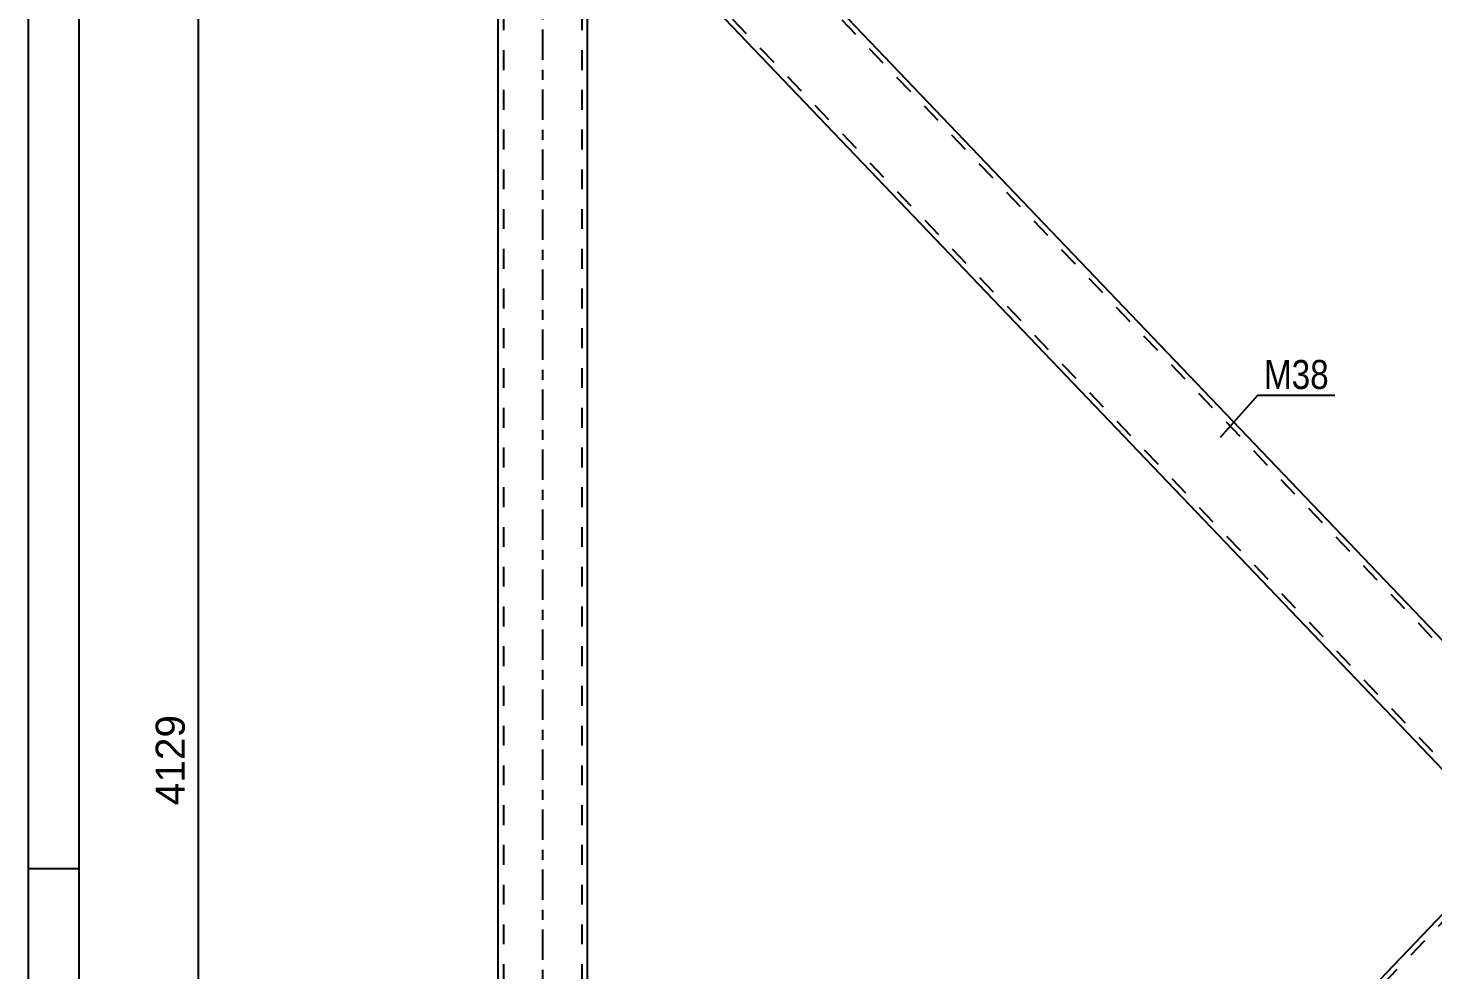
# Model space of a CAD drawing. Header units: millimetres. Extents: x 0 to 841, y 0 to 594.
# Drawn here: x 0 to 138.6, y 288 to 380.9 of the extents above; entities that cross this region are included whole.
import ezdxf

# ---------------------------------------------------------------- set-up
doc = ezdxf.new("R2010")
doc.units = ezdxf.units.MM
doc.linetypes.add('DXK_LINE_DOT2', pattern=[3.9198, 1.9599, -1.9599])
doc.linetypes.add('DXK_LINE_DOT3', pattern=[5.9187, 2.979, -0.9799, 0.9799, -0.9799])
doc.styles.add('Arial', font='ARIAL.TTF', dxfattribs={"height": 0.2})
doc.styles.add('Arial Narrow', font='ARIALN.TTF', dxfattribs={"height": 0.2})

# ---------------------------------------------------------------- blocks, each defined once
blk = doc.blocks.new('Unknown-318884589-1127')
at = {"color": 5, "linetype": 'Continuous'}
for p, q in [((0, 594), (0, 0)), ((5, 589), (5, 5)), ((5, 298), (0, 298))]:
    blk.add_line(p, q, dxfattribs=at)
blk = doc.blocks.new('Part-318884589-2755 - 2610')
at = {"color": 7, "linetype": 'DXK_LINE_DOT3'}
blk.add_line((50.8, 194.31), (50.8, 406.98), dxfattribs=at)
at = {"color": 7, "linetype": 'DXK_LINE_DOT2'}
for p, q in [((46.94, 204.31), (46.94, 396.98)), ((54.67, 204.31), (54.67, 396.98))]:
    blk.add_line(p, q, dxfattribs=at)
at = {"color": 2, "linetype": 'Continuous'}
for p, q in [((46.4, 204.31), (46.4, 392.74)), ((55.2, 205.28), (55.2, 392.74))]:
    blk.add_line(p, q, dxfattribs=at)
blk = doc.blocks.new('Part-318884589-2652 - 2610')
at = {"color": 7, "linetype": 'DXK_LINE_DOT2'}
for p, q in [((66.45, 396.98), (55.19, 396.98)), ((55.2, 396.46), (55.19, 396.98)), ((55.2, 396.78), (55.2, 396.98)), ((146.75, 301.03), (55.2, 396.78)), ((152.1, 306.62), (65.72, 396.98)), ((55.2, 396.01), (55.2, 396.46)), ((58.33, 392.74), (55.2, 396.01)), ((146.75, 301.03), (146.78, 301.06))]:
    blk.add_line(p, q, dxfattribs=at)
at = {"color": 2, "linetype": 'Continuous'}
for p, q in [((152.47, 307.01), (66.45, 396.98)), ((146.38, 300.64), (58.33, 392.74)), ((152.47, 307.01), (146.38, 300.64))]:
    blk.add_line(p, q, dxfattribs=at)
blk = doc.blocks.new('Part-318884589-2708 - 2610')
at = {"color": 7, "linetype": 'DXK_LINE_DOT2'}
blk.add_line((55.2, 204.51), (239.23, 396.98), dxfattribs=at)
at = {"color": 2, "linetype": 'Continuous'}
blk.add_line((55.2, 205.28), (146.38, 300.64), dxfattribs=at)
blk = doc.blocks.new('StraightDimension-318884589-3014 - 2610')
at = {"color": 7, "linetype": 'Continuous'}
blk.add_line((16.81, 171.08), (16.81, 446.32), dxfattribs=at)
at = {"color": 0}
blk.add_wipeout([(16.06, 313.75), (11.86, 313.75), (11.86, 303.66), (16.06, 303.66)], dxfattribs=at)
at = {"color": 3, "style": 'Arial'}
blk.add_text('4129', height=2.865, rotation=90.0002, dxfattribs=at).set_placement((15.46, 304.26))
blk = doc.blocks.new('Mark-318884589-2648 - 2610')
at = {"color": 0}
blk.add_wipeout([(128.35, 345.32), (128.35, 348.32), (121.96, 348.32), (121.96, 345.32)], dxfattribs=at)
blk.add_wipeout([(128.35, 345.32), (128.35, 348.32), (121.96, 348.32), (121.96, 345.32)], dxfattribs=at)
at = {"color": 30, "linetype": 'Continuous'}
for p, q in [((117.66, 340.57), (121.36, 344.72)), ((121.36, 344.72), (128.95, 344.72))]:
    blk.add_line(p, q, dxfattribs=at)
at = {"color": 3, "style": 'Arial Narrow'}
blk.add_text('M38', height=2.863, dxfattribs=at).set_placement((121.96, 345.32))

msp = doc.modelspace()

# ---------------------------------------------------------------- block references
for name in ['Unknown-318884589-1127', 'Part-318884589-2755 - 2610', 'Part-318884589-2652 - 2610', 'Part-318884589-2708 - 2610']:
    msp.add_blockref(name, (0, 0))

# ---------------------------------------------------------------- next in the draw order: block references
for name in ['StraightDimension-318884589-3014 - 2610', 'Mark-318884589-2648 - 2610']:
    msp.add_blockref(name, (0, 0))

doc.saveas('drawing.dxf')
